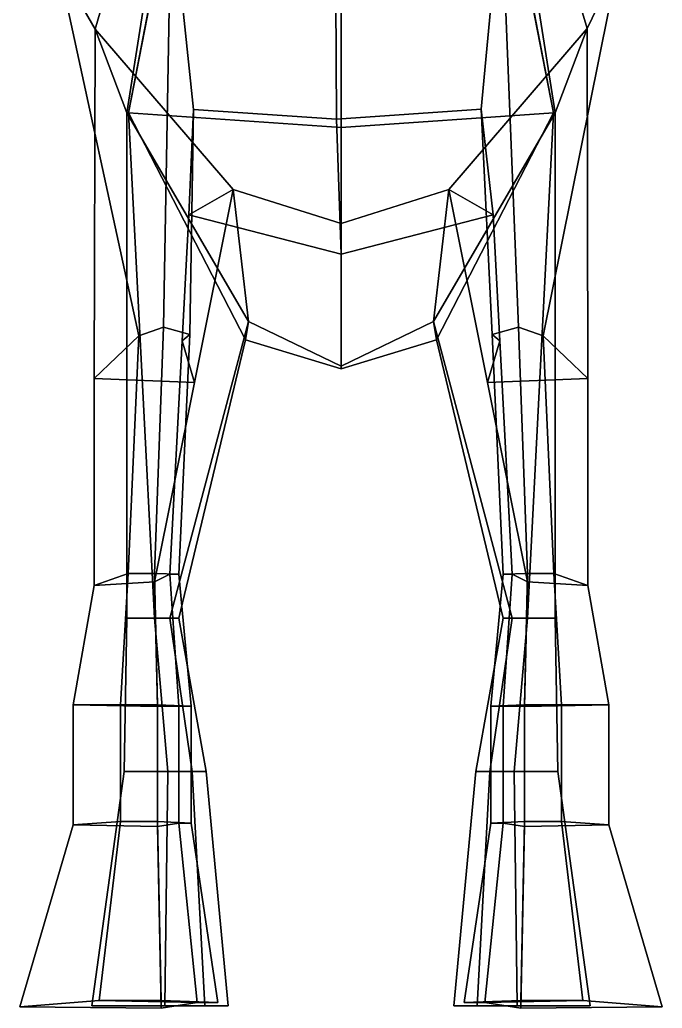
# Model space of a CAD drawing. Extents: x -82 to 87, y -151 to 341.
# Drawn here: x -81.2 to 81.2, y -151.2 to 98.8 of the extents above; entities that cross this region are included whole.
import ezdxf

# ---------------------------------------------------------------- set-up
doc = ezdxf.new("R2010")
doc.units = 0

msp = doc.modelspace()

# ---------------------------------------------------------------- linework, layer by layer
for points in [[(-53.735188, 75.318268, 138.65863), (-41.322456, 139.605301, 160.091278), (-36.427544, 180.440994, 156.483292), (-41.027344, 140.649826, 120.466507)], [(53.735188, 75.318268, 138.65863), (41.027344, 140.649826, 120.466507), (36.876389, 179.739227, 156.4785), (41.401043, 139.271957, 160.090332)], [(-47.166107, 148.057068, 22.544365), (-38.986645, 153.887375, -12.948731), (-71.475113, 112.529175, -21.489326), (-62.173073, 96.472916, 24.127846)], [(46.818077, 148.179825, 20.993826), (62.261665, 96.635422, 22.07494), (69.981354, 112.713943, -23.823055), (37.466618, 153.987244, -14.210048)], [(-62.173073, 96.472916, 24.127846), (-54.171818, 75.271042, 91.330345), (-43.420036, 143.169785, 90.418762), (-47.166107, 148.057068, 22.544365)], [(62.261665, 96.635422, 22.07494), (46.818077, 148.179825, 20.993826), (43.420036, 143.169785, 90.418762), (54.171818, 75.271042, 91.330345)], [(-54.171818, 75.271042, 91.330345), (-53.735188, 75.318268, 138.65863), (-41.027344, 140.649826, 120.466507), (-43.420036, 143.169785, 90.418762)], [(54.171818, 75.271042, 91.330345), (43.420036, 143.169785, 90.418762), (41.027344, 140.649826, 120.466507), (53.735188, 75.318268, 138.65863)], [(-53.735188, 75.318268, 138.65863), (0, 71.570442, 178.074738), (0, 101.017067, 177.799683), (-41.322456, 139.605301, 160.091278)], [(53.735188, 75.318268, 138.65863), (41.401043, 139.271957, 160.090332), (0, 101.017067, 177.799683), (0, 71.570442, 178.074738)], [(-1.116356, 73.721947, -55.144306), (-37.339149, 76.140869, -43.484314), (-42.961468, 130.058334, -46.965694), (-1.485726, 135.026672, -63.614098)], [(-1.116356, 73.721947, -55.144306), (-1.485726, 135.026672, -63.614098), (40.53664, 130.167419, -48.343231), (35.440357, 76.235931, -44.685017)], [(-42.961468, 130.058334, -46.965694), (-44.892666, 21.091038, -55.883984), (-51.127586, 18.864925, -51.693501), (-71.475113, 112.529175, -21.489326)], [(-42.961468, 130.058334, -46.965694), (-37.339149, 76.140869, -43.484314), (-38.242531, 19.233578, -52.387466), (-44.892666, 21.091038, -55.883984)], [(40.53664, 130.167419, -48.343231), (44.892666, 21.091038, -55.883984), (38.242531, 19.233578, -52.387466), (35.440357, 76.235931, -44.685017)], [(40.53664, 130.167419, -48.343231), (69.981354, 112.713943, -23.823055), (51.127586, 18.864925, -51.693501), (44.892666, 21.091038, -55.883984)], [(-62.173073, 96.472916, 24.127846), (-71.475113, 112.529175, -21.489326), (-51.127586, 18.864925, -51.693501), (-62.408077, 8.074642, 3.130608)], [(62.261665, 96.635422, 22.07494), (62.408077, 8.074642, 3.130608), (51.127586, 18.864925, -51.693501), (69.981354, 112.713943, -23.823055)], [(-62.173073, 96.472916, 24.127846), (-62.408077, 8.074642, 3.130608), (-37.054119, 7.072936, 7.701873), (-27.274664, 55.928104, 23.890129)], [(-27.274664, 55.928104, 23.890129), (-23.413635, 22.516245, 92.238861), (-54.171818, 75.271042, 91.330345), (-62.173073, 96.472916, 24.127846)], [(27.274664, 55.928104, 23.890129), (62.261665, 96.635422, 22.07494), (54.171818, 75.271042, 91.330345), (23.413635, 22.516245, 92.238861)], [(62.261665, 96.635422, 22.07494), (27.274664, 55.928104, 23.890129), (37.054119, 7.072936, 7.701873), (62.408077, 8.074642, 3.130608)], [(-47.136127, -52.492397, 127.473686), (-53.735188, 75.318268, 138.65863), (-54.171818, 75.271042, 91.330345), (-54.171818, -52.492397, 109.184143)], [(-43.275101, -52.492397, 109.592972), (-54.171818, -52.492397, 109.184143), (-54.171818, 75.271042, 91.330345), (-23.413635, 22.516245, 92.238861)], [(0, 10.542068, 138.65863), (0, 71.570442, 178.074738), (-53.735188, 75.318268, 138.65863), (-24.129105, 17.876564, 125.540375)], [(-41.027344, -52.492397, 122.295418), (-24.129105, 17.876564, 125.540375), (-53.735188, 75.318268, 138.65863), (-47.136127, -52.492397, 127.473686)], [(-38.242531, 19.233578, -52.387466), (-37.339149, 76.140869, -43.484314), (-38.470882, 49.503235, -23.296543), (-40.147312, 17.618557, -49.347332)], [(0, 39.523651, -23.096216), (-38.470882, 49.503235, -23.296543), (-37.339149, 76.140869, -43.484314), (-1.116356, 73.721947, -55.144306)], [(0, 39.523651, -23.096216), (-1.116356, 73.721947, -55.144306), (35.440357, 76.235931, -44.685017), (38.470882, 49.503235, -23.296543)], [(0, 10.542068, 138.65863), (24.129105, 17.876564, 125.540375), (53.735188, 75.318268, 138.65863), (0, 71.570442, 178.074738)], [(43.275101, -52.492397, 109.592972), (23.413635, 22.516245, 92.238861), (54.171818, 75.271042, 91.330345), (54.171818, -52.492397, 109.184143)], [(41.027344, -52.492397, 122.295418), (47.136127, -52.492397, 127.473686), (53.735188, 75.318268, 138.65863), (24.129105, 17.876564, 125.540375)], [(35.440357, 76.235931, -44.685017), (38.242531, 19.233578, -52.387466), (40.147312, 17.618557, -49.347332), (38.470882, 49.503235, -23.296543)], [(47.136127, -52.492397, 127.473686), (54.171818, -52.492397, 109.184143), (54.171818, 75.271042, 91.330345), (53.735188, 75.318268, 138.65863)], [(-37.054119, 7.072936, 7.701873), (-40.147312, 17.618557, -49.347332), (-38.470882, 49.503235, -23.296543), (-27.274664, 55.928104, 23.890129)], [(-27.274664, 55.928104, 23.890129), (-38.470882, 49.503235, -23.296543), (0, 39.523651, -23.096216), (0, 47.339317, 23.890129)], [(0, 47.339317, 23.890129), (0, 11.246697, 92.465088), (-23.413635, 22.516245, 92.238861), (-27.274664, 55.928104, 23.890129)], [(0, 47.339317, 23.890129), (27.274664, 55.928104, 23.890129), (23.413635, 22.516245, 92.238861), (0, 11.246697, 92.465088)], [(27.274664, 55.928104, 23.890129), (0, 47.339317, 23.890129), (0, 39.523651, -23.096216), (38.470882, 49.503235, -23.296543)], [(37.054119, 7.072936, 7.701873), (27.274664, 55.928104, 23.890129), (38.470882, 49.503235, -23.296543), (40.147312, 17.618557, -49.347332)], [(-43.275101, -52.492397, 109.592972), (-23.413635, 22.516245, 92.238861), (-24.129105, 17.876564, 125.540375), (-41.027344, -52.492397, 122.295418)], [(0, 11.246697, 92.465088), (0, 10.542068, 138.65863), (-24.129105, 17.876564, 125.540375), (-23.413635, 22.516245, 92.238861)], [(0, 11.246697, 92.465088), (23.413635, 22.516245, 92.238861), (24.129105, 17.876564, 125.540375), (0, 10.542068, 138.65863)], [(43.275101, -52.492397, 109.592972), (41.027344, -52.492397, 122.295418), (24.129105, 17.876564, 125.540375), (23.413635, 22.516245, 92.238861)], [(-47.136127, -41.241707, -56.466053), (-53.836468, -41.241707, -56.466053), (-51.127586, 18.864925, -51.693501), (-44.892666, 21.091038, -55.883984)], [(-44.892666, 21.091038, -55.883984), (-38.242531, 19.233578, -52.387466), (-41.027344, -41.396111, -56.466053), (-47.136127, -41.241707, -56.466053)], [(44.892666, 21.091038, -55.883984), (47.136127, -41.241707, -56.466053), (41.027344, -41.396111, -56.466053), (38.242531, 19.233578, -52.387466)], [(47.136127, -41.241707, -56.466053), (44.892666, 21.091038, -55.883984), (51.127586, 18.864925, -51.693501), (53.836468, -41.241707, -56.466053)], [(-51.127586, 18.864925, -51.693501), (-53.836468, -41.241707, -56.466053), (-62.408077, -44.275665, -8.987217), (-62.408077, 8.074642, 3.130608)], [(-43.265514, -41.404598, -56.466053), (-40.147312, 17.618557, -49.347332), (-37.054119, 7.072936, 7.701873), (-47.136127, -43.293728, -8.987217)], [(-41.027344, -41.396111, -56.466053), (-38.242531, 19.233578, -52.387466), (-40.147312, 17.618557, -49.347332), (-43.265514, -41.404598, -56.466053)], [(43.265514, -41.404598, -56.466053), (47.136127, -43.293728, -8.987217), (37.054119, 7.072936, 7.701873), (40.147312, 17.618557, -49.347332)], [(41.027344, -41.396111, -56.466053), (43.265514, -41.404598, -56.466053), (40.147312, 17.618557, -49.347332), (38.242531, 19.233578, -52.387466)], [(51.127586, 18.864925, -51.693501), (62.408077, 8.074642, 3.130608), (62.408077, -44.275665, -8.987217), (53.836468, -41.241707, -56.466053)], [(-62.408077, 8.074642, 3.130608), (-62.408077, -44.275665, -8.987217), (-47.136127, -43.293728, -8.987217), (-37.054119, 7.072936, 7.701873)], [(62.408077, 8.074642, 3.130608), (37.054119, 7.072936, 7.701873), (47.136127, -43.293728, -8.987217), (62.408077, -44.275665, -8.987217)], [(-67.73175, -74.441536, -37.07019), (-62.408077, -44.275665, -8.987217), (-53.836468, -41.241707, -56.466053), (-55.770439, -74.387749, -68.554146)], [(-55.770439, -74.387749, -68.554146), (-53.836468, -41.241707, -56.466053), (-47.136127, -41.241707, -56.466053), (-46.420422, -74.387749, -69.693886)], [(-37.895885, -74.769043, -69.355042), (-46.420422, -74.387749, -69.693886), (-47.136127, -41.241707, -56.466053), (-41.027344, -41.396111, -56.466053)], [(-46.420422, -74.840164, -37.07019), (-41.019138, -74.78997, -68.52739), (-43.265514, -41.404598, -56.466053), (-47.136127, -43.293728, -8.987217)], [(-41.019138, -74.78997, -68.52739), (-37.895885, -74.769043, -69.355042), (-41.027344, -41.396111, -56.466053), (-43.265514, -41.404598, -56.466053)], [(37.895885, -74.769043, -69.355042), (41.027344, -41.396111, -56.466053), (47.136127, -41.241707, -56.466053), (46.420422, -74.387749, -69.693886)], [(41.019138, -74.78997, -68.52739), (43.265514, -41.404598, -56.466053), (41.027344, -41.396111, -56.466053), (37.895885, -74.769043, -69.355042)], [(46.420422, -74.840164, -37.07019), (47.136127, -43.293728, -8.987217), (43.265514, -41.404598, -56.466053), (41.019138, -74.78997, -68.52739)], [(55.770439, -74.387749, -68.554146), (46.420422, -74.387749, -69.693886), (47.136127, -41.241707, -56.466053), (53.836468, -41.241707, -56.466053)], [(67.73175, -74.441536, -37.07019), (55.770439, -74.387749, -68.554146), (53.836468, -41.241707, -56.466053), (62.408077, -44.275665, -8.987217)], [(-46.420422, -74.840164, -37.07019), (-47.136127, -43.293728, -8.987217), (-62.408077, -44.275665, -8.987217), (-67.73175, -74.441536, -37.07019)], [(46.420422, -74.840164, -37.07019), (67.73175, -74.441536, -37.07019), (62.408077, -44.275665, -8.987217), (47.136127, -43.293728, -8.987217)], [(-37.655594, -91.319885, 93.665718), (-54.872406, -91.319885, 93.01976), (-54.171818, -52.492397, 109.184143), (-43.275101, -52.492397, 109.592972)], [(-43.75602, -91.319885, 121.917236), (-47.136127, -52.492397, 127.473686), (-54.171818, -52.492397, 109.184143), (-54.872406, -91.319885, 93.01976)], [(-43.75602, -91.319885, 121.917236), (-34.104141, -91.319885, 113.735573), (-41.027344, -52.492397, 122.295418), (-47.136127, -52.492397, 127.473686)], [(-34.104141, -91.319885, 113.735573), (-37.655594, -91.319885, 93.665718), (-43.275101, -52.492397, 109.592972), (-41.027344, -52.492397, 122.295418)], [(34.104141, -91.319885, 113.735573), (41.027344, -52.492397, 122.295418), (43.275101, -52.492397, 109.592972), (37.655594, -91.319885, 93.665718)], [(43.75602, -91.319885, 121.917236), (47.136127, -52.492397, 127.473686), (41.027344, -52.492397, 122.295418), (34.104141, -91.319885, 113.735573)], [(37.655594, -91.319885, 93.665718), (43.275101, -52.492397, 109.592972), (54.171818, -52.492397, 109.184143), (54.872406, -91.319885, 93.01976)], [(43.75602, -91.319885, 121.917236), (54.872406, -91.319885, 93.01976), (54.171818, -52.492397, 109.184143), (47.136127, -52.492397, 127.473686)], [(-67.73175, -104.759956, -16.986265), (-67.73175, -74.441536, -37.07019), (-55.770439, -74.387749, -68.554146), (-55.770439, -103.890999, -46.322777)], [(-46.420422, -105.158577, -16.986265), (-46.420422, -74.840164, -37.07019), (-67.73175, -74.441536, -37.07019), (-67.73175, -104.759956, -16.986265)], [(-55.770439, -103.890999, -46.322777), (-55.770439, -74.387749, -68.554146), (-46.420422, -74.387749, -69.693886), (-46.420422, -103.890999, -46.465244)], [(-37.895885, -104.313881, -46.422894), (-46.420422, -103.890999, -46.465244), (-46.420422, -74.387749, -69.693886), (-37.895885, -74.769043, -69.355042)], [(-46.420422, -105.158577, -16.986265), (-41.019138, -104.337105, -46.319431), (-41.019138, -74.78997, -68.52739), (-46.420422, -74.840164, -37.07019)], [(-41.019138, -104.337105, -46.319431), (-37.895885, -104.313881, -46.422894), (-37.895885, -74.769043, -69.355042), (-41.019138, -74.78997, -68.52739)], [(37.895885, -104.313881, -46.422894), (37.895885, -74.769043, -69.355042), (46.420422, -74.387749, -69.693886), (46.420422, -103.890999, -46.465244)], [(41.019138, -104.337105, -46.319431), (41.019138, -74.78997, -68.52739), (37.895885, -74.769043, -69.355042), (37.895885, -104.313881, -46.422894)], [(46.420422, -105.158577, -16.986265), (46.420422, -74.840164, -37.07019), (41.019138, -74.78997, -68.52739), (41.019138, -104.337105, -46.319431)], [(55.770439, -103.890999, -46.322777), (46.420422, -103.890999, -46.465244), (46.420422, -74.387749, -69.693886), (55.770439, -74.387749, -68.554146)], [(46.420422, -105.158577, -16.986265), (67.73175, -104.759956, -16.986265), (67.73175, -74.441536, -37.07019), (46.420422, -74.840164, -37.07019)], [(67.73175, -104.759956, -16.986265), (55.770439, -103.890999, -46.322777), (55.770439, -74.387749, -68.554146), (67.73175, -74.441536, -37.07019)], [(-34.455952, -150.535568, 93.511414), (-63.035854, -150.535568, 92.355156), (-54.872406, -91.319885, 93.01976), (-37.655594, -91.319885, 93.665718)], [(-44.582653, -150.535568, 144.081635), (-43.75602, -91.319885, 121.917236), (-54.872406, -91.319885, 93.01976), (-63.035854, -150.535568, 92.355156)], [(-44.582653, -150.535568, 144.081635), (-28.560537, -150.535568, 129.436462), (-34.104141, -91.319885, 113.735573), (-43.75602, -91.319885, 121.917236)], [(-28.560537, -150.535568, 129.436462), (-34.455952, -150.535568, 93.511414), (-37.655594, -91.319885, 93.665718), (-34.104141, -91.319885, 113.735573)], [(28.560537, -150.535568, 129.436462), (34.104141, -91.319885, 113.735573), (37.655594, -91.319885, 93.665718), (34.455952, -150.535568, 93.511414)], [(44.582653, -150.535568, 144.081635), (43.75602, -91.319885, 121.917236), (34.104141, -91.319885, 113.735573), (28.560537, -150.535568, 129.436462)], [(34.455952, -150.535568, 93.511414), (37.655594, -91.319885, 93.665718), (54.872406, -91.319885, 93.01976), (63.035854, -150.535568, 92.355156)], [(44.582653, -150.535568, 144.081635), (63.035854, -150.535568, 92.355156), (54.872406, -91.319885, 93.01976), (43.75602, -91.319885, 121.917236)], [(-81.245781, -150.781799, 24.502707), (-67.73175, -104.759956, -16.986265), (-55.770439, -103.890999, -46.322777), (-61.150772, -149.185715, -42.279594)], [(-45.44273, -151.152802, 24.502707), (-46.420422, -105.158577, -16.986265), (-67.73175, -104.759956, -16.986265), (-81.245781, -150.781799, 24.502707)], [(-61.150772, -149.185715, -42.279594), (-55.770439, -103.890999, -46.322777), (-46.420422, -103.890999, -46.465244), (-45.44273, -149.185715, -42.97353)], [(-31.12151, -149.68576, -42.767223), (-45.44273, -149.185715, -42.97353), (-46.420422, -103.890999, -46.465244), (-37.895885, -104.313881, -46.422894)], [(-45.44273, -151.152802, 24.502707), (-36.368584, -149.713242, -42.263306), (-41.019138, -104.337105, -46.319431), (-46.420422, -105.158577, -16.986265)], [(-36.368584, -149.713242, -42.263306), (-31.12151, -149.68576, -42.767223), (-37.895885, -104.313881, -46.422894), (-41.019138, -104.337105, -46.319431)], [(31.12151, -149.68576, -42.767223), (37.895885, -104.313881, -46.422894), (46.420422, -103.890999, -46.465244), (45.44273, -149.185715, -42.97353)], [(36.368584, -149.713242, -42.263306), (41.019138, -104.337105, -46.319431), (37.895885, -104.313881, -46.422894), (31.12151, -149.68576, -42.767223)], [(45.44273, -151.152802, 24.502707), (46.420422, -105.158577, -16.986265), (41.019138, -104.337105, -46.319431), (36.368584, -149.713242, -42.263306)], [(61.150772, -149.185715, -42.279594), (45.44273, -149.185715, -42.97353), (46.420422, -103.890999, -46.465244), (55.770439, -103.890999, -46.322777)], [(45.44273, -151.152802, 24.502707), (81.245781, -150.781799, 24.502707), (67.73175, -104.759956, -16.986265), (46.420422, -105.158577, -16.986265)], [(81.245781, -150.781799, 24.502707), (61.150772, -149.185715, -42.279594), (55.770439, -103.890999, -46.322777), (67.73175, -104.759956, -16.986265)], [(-81.245781, -150.781799, 24.502707), (-61.150772, -149.185715, -42.279594), (-36.368584, -149.713242, -42.263306), (-45.44273, -151.152802, 24.502707)], [(-61.150772, -149.185715, -42.279594), (-45.44273, -149.185715, -42.97353), (-31.12151, -149.68576, -42.767223), (-36.368584, -149.713242, -42.263306)], [(61.150772, -149.185715, -42.279594), (36.368584, -149.713242, -42.263306), (31.12151, -149.68576, -42.767223), (45.44273, -149.185715, -42.97353)], [(81.245781, -150.781799, 24.502707), (45.44273, -151.152802, 24.502707), (36.368584, -149.713242, -42.263306), (61.150772, -149.185715, -42.279594)], [(-63.035854, -150.535568, 92.355156), (-34.455952, -150.535568, 93.511414), (-28.560537, -150.535568, 129.436462), (-44.582653, -150.535568, 144.081635)], [(63.035854, -150.535568, 92.355156), (44.582653, -150.535568, 144.081635), (28.560537, -150.535568, 129.436462), (34.455952, -150.535568, 93.511414)]]:
    msp.add_3dface(points)

doc.saveas('drawing.dxf')
